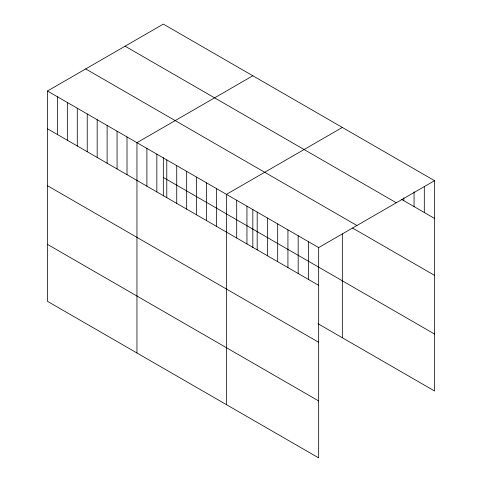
<?xml version="1.0" encoding="UTF-8"?>
<svg xmlns="http://www.w3.org/2000/svg" width="482" height="482" viewBox="0 0 482 482"><rect width="100%" height="100%" fill="white"/><g stroke="black" fill="none" stroke-linecap="round" stroke-linejoin="round"><path stroke-width="0.72" d="M47.453 91.008L318.668 247.591L318.668 457.9L47.453 301.316L47.453 91.008L163.332 24.1L434.547 180.684L434.547 390.992L318.096 323.759M252.833 75.77L136.954 142.678L136.954 352.987M342.334 127.447L226.456 194.348L226.456 404.663M318.668 247.591L434.547 180.684M401.253 199.211L434.547 218.43M125.091 46.182L396.306 202.765M85.694 68.926L356.909 225.51M352.583 228.052L434.547 275.379M163.332 177.466L434.547 334.05M47.453 128.754L318.668 285.338M47.453 185.697L318.668 342.286M47.453 244.368L318.668 400.952M424.305 186.612L424.305 212.52M414.056 191.8L414.056 206.603M403.814 197.728L403.814 200.687M342.334 233.872L342.334 337.755M308.42 241.675L308.42 279.421M298.177 235.758L298.177 273.505M287.929 229.842L287.929 267.594M277.68 223.931L277.68 261.678M267.438 218.015L267.438 255.761M257.189 212.098L257.189 249.845M252.833 209.339L252.833 247.646M246.947 206.182L246.947 243.928M236.698 200.265L236.698 238.012M216.508 188.613L216.508 226.359M206.561 182.871L206.561 220.617M196.62 177.129L196.62 214.876M186.673 171.387L186.673 209.134M176.731 165.645L176.731 203.392M166.784 159.904L166.784 197.65M163.332 157.662L163.332 195.969M156.843 154.162L156.843 191.908M146.896 148.42L146.896 186.166M127.007 136.936L127.007 174.683M117.06 131.194L117.06 168.941M107.118 125.453L107.118 163.199M97.171 119.711L97.171 157.457M87.23 113.969L87.23 151.716M77.283 108.227L77.283 145.98M67.341 102.485L67.341 140.238M57.394 96.743L57.394 134.496"/></g></svg>
